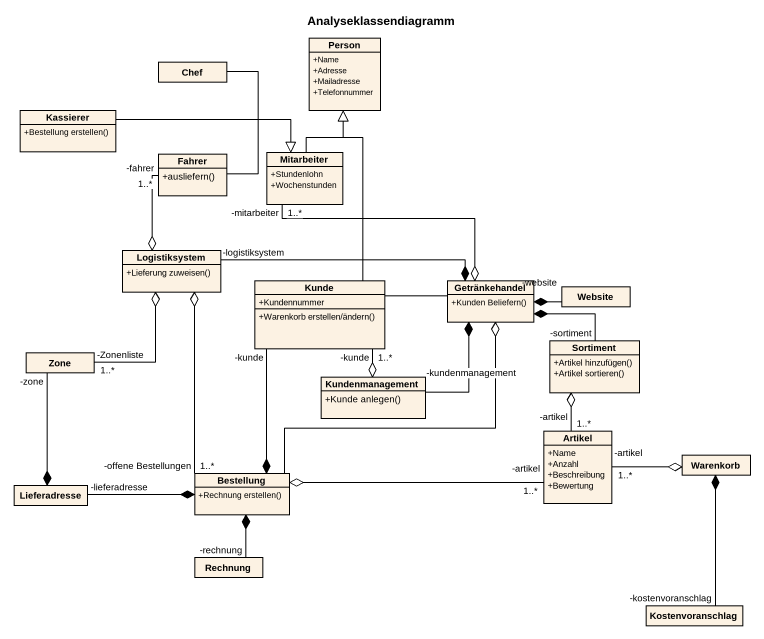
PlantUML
@startuml
title Analyseklassendiagramm
hide circle
hide empty members
skinparam classAttributeIconSize 0
class "Person" as Person_ {
  +Name
  +Adresse
  +Mailadresse
  +Telefonnummer
}
class Chef
class Kassierer {
  +Bestellung erstellen()
}
class Fahrer {
  +ausliefern()
}
class Mitarbeiter {
  +Stundenlohn
  +Wochenstunden
}
class Logistiksystem {
  +Lieferung zuweisen()
}
class Kunde {
  +Kundennummer
  +Warenkorb erstellen/ändern()
}
class Getränkehandel {
  +Kunden Beliefern()
}
class Website
class Sortiment {
  +Artikel hinzufügen()
  +Artikel sortieren()
}
class Zone
class Kundenmanagement {
  +Kunde anlegen()
}
class Artikel {
  +Name
  +Anzahl
  +Beschreibung
  +Bewertung
}
class Warenkorb
class Lieferadresse
class Bestellung {
  +Rechnung erstellen()
}
class Rechnung
class Kostenvoranschlag
Chef --|> Mitarbeiter
Kassierer -right-|> Mitarbeiter
Fahrer -right-|> Mitarbeiter
Mitarbeiter -up-|> Person_
Logistiksystem o-up- "1..*\n-fahrer" Fahrer
Logistiksystem o-- "1..*\n-Zonenliste" Zone
Logistiksystem o-- "1..*\n-offene Bestellungen" Bestellung
Kunde -up-|> Person_
Getränkehandel o-up- "1..*\n-mitarbeiter" Mitarbeiter
Getränkehandel *-left- "-logistiksystem" Logistiksystem
Getränkehandel -left- Kunde
Getränkehandel *-right- "-website" Website
Getränkehandel *-- "-sortiment" Sortiment
Getränkehandel *-- "-kundenmanagement" Kundenmanagement
Getränkehandel o-- Bestellung
Sortiment o-- "1..*\n-artikel" Artikel
Kundenmanagement o-up- "1..*\n-kunde" Kunde
Warenkorb o-left- "1..*\n-artikel" Artikel
Warenkorb *-- "-kostenvoranschlag" Kostenvoranschlag
Lieferadresse *-up- "-zone" Zone
Bestellung *-up- "-kunde" Kunde
Bestellung o-right- "1..*\n-artikel" Artikel
Bestellung *-left- "-lieferadresse" Lieferadresse
Bestellung *-- "-rechnung" Rechnung
@enduml
